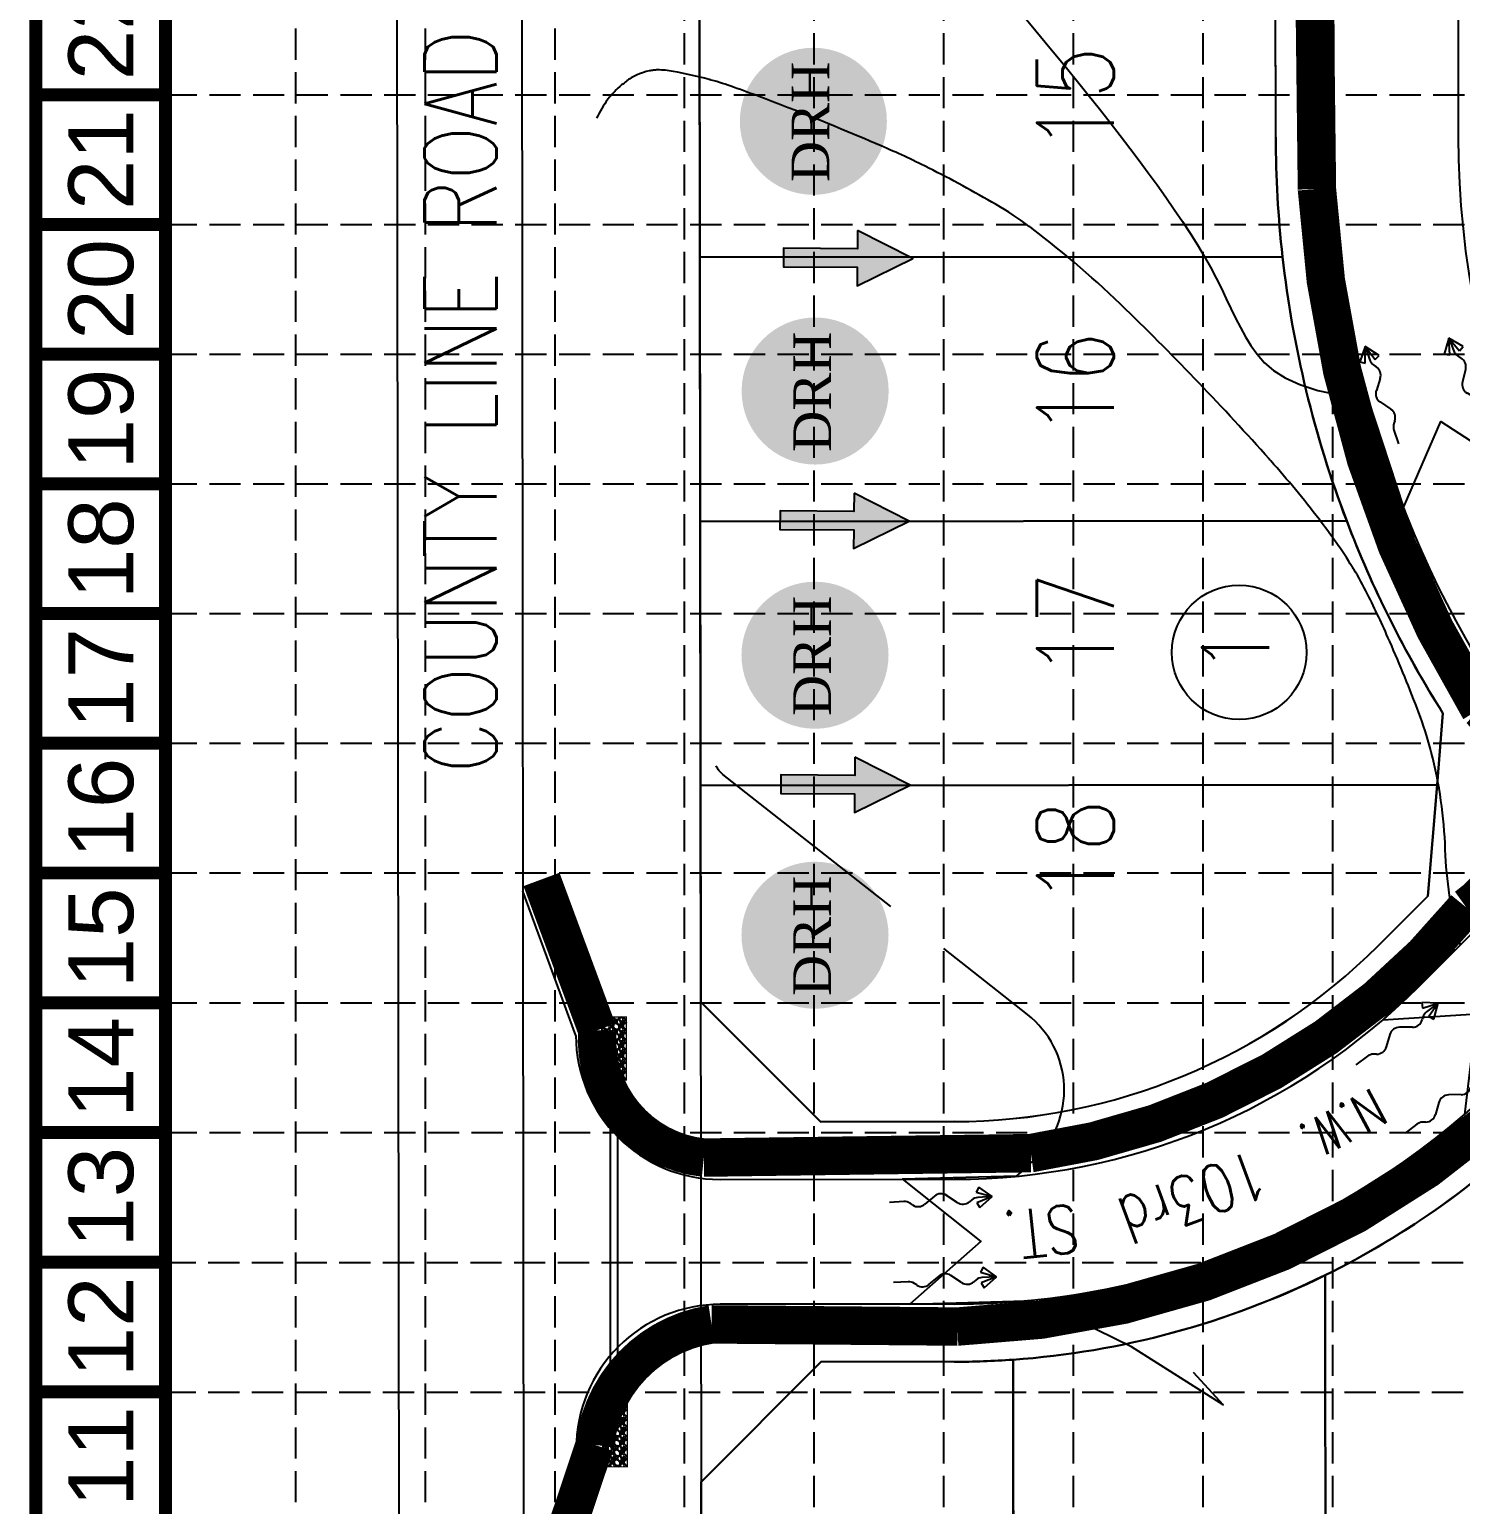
# Model space of a CAD drawing. Extents: x 4918 to 6001, y 3085 to 4816.
# Drawn here: x 4918.4 to 5216.3, y 3387.1 to 3694.1 of the extents above; entities that cross this region are included whole.
import ezdxf
from ezdxf.enums import TextEntityAlignment as Align

# ---------------------------------------------------------------- set-up
doc = ezdxf.new("R2010")
doc.units = 0
doc.header["$LTSCALE"] = 40
doc.header["$MEASUREMENT"] = 0
for name, pattern in [('ACAD_ISO02W100', [15, 12, -3]), ('HIDDEN', [0.35, 0.25, -0.1]), ('HIDDEN2', [0.175, 0.125, -0.05])]:
    doc.linetypes.add(name, pattern=pattern)
doc.layers.get('0').update_dxf_attribs({"linetype": 'CONTINUOUS'})
for name, color, linetype in [('area', 1, 'CONTINUOUS'), ('ARROWS', 252, 'CONTINUOUS'), ('asph-ex', 2, 'HIDDEN2'), ('base', 5, 'CONTINUOUS'), ('cont-int-pr', 6, 'CONTINUOUS'), ('curb-pr', 3, 'CONTINUOUS'), ('DRAINARROW-PR', 7, 'CONTINUOUS'), ('grid', 2, 'CONTINUOUS'), ('LEGEND', 7, 'CONTINUOUS'), ('lots-pr', 4, 'CONTINUOUS'), ('lots-pr-blk-num$', 1, 'CONTINUOUS'), ('lots-pr-num', 3, 'CONTINUOUS'), ('ROAD$-EX', 1, 'CONTINUOUS'), ('ROW', 7, 'CONTINUOUS'), ('rw-pr', 5, 'CONTINUOUS'), ('SODDED LOT', 2, 'CONTINUOUS'), ('street-name-pr$', 4, 'CONTINUOUS'), ('sts-pr-ut', 4, 'CONTINUOUS')]:
    doc.layers.add(name, color=color, linetype=linetype)
doc.styles.add('DRHorton', font='dutcheb.ttf')
doc.styles.add('S100', font='simplex.shx', dxfattribs={"width": 0.8, "height": 5})
doc.styles.add('S200', font='simplex.shx', dxfattribs={"width": 0.8, "height": 8})
doc.styles.add('S240', font='simplex.shx', dxfattribs={"width": 0.8, "height": 10})
doc.styles.get("Standard").update_dxf_attribs({"font": 'ARIAL.TTF'})

# ---------------------------------------------------------------- blocks, each defined once
blk = doc.blocks.new('*U2')
for p, q in [((0, 0.921), (0, 1.072)), ((-0.039, 0.833), (-0.021, 0.858)), ((0.039, 0.599), (-0.039, 0.706)), ((-0.039, 0.366), (0.039, 0.473)), ((-0.054, 0.162), (-0.107, 0.136)), ((0, 0), (-0.054, 0.162)), ((-0.021, 0.214), (-0.039, 0.239)), ((0.056, 0.164), (0, 0)), ((0.106, 0.134), (0.056, 0.164)), ((-0.107, 0.136), (0, 0)), ((0, 0), (0, 0.151)), ((0, 0), (0.106, 0.134))]:
    blk.add_line(p, q)
for centre, start, end in [((0.046, 0.769), 143.5737, 216.4263), ((-0.107, 0.921), 323.5737, 360), ((-0.046, 0.536), 323.5737, 36.4263), ((0.046, 0.303), 143.5737, 216.4263), ((-0.107, 0.151), 0, 36.4263)]:
    blk.add_arc(centre, 0.107, start, end)
blk = doc.blocks.new('18FES')
for p, q in [((6, 1.5), (0, 0.75)), ((6, 1.5), (3.08, 0.98)), ((6, 1.5), (6, -1.5)), ((6, -1.5), (0, -0.75)), ((6, -1.5), (3.08, -0.98))]:
    blk.add_line(p, q)
blk.add_arc((3.25, 0), 1, 99.9938, 260.0062)
blk = doc.blocks.new('arrow')
blk.add_lwpolyline([(-67.01, -25.36), (-59.33, -25.42), (-59.57, -56.14), (-51.89, -56.2), (-51.65, -25.48), (-43.97, -25.54), (-55.3, -2.41), (-67.01, -25.36)], close=True)
at = {"color": 254}
for points in [[(-43.97, -25.54), (-67.01, -25.36), (-55.3, -2.41), (-67.01, -25.36)], [(-59.57, -56.14), (-51.89, -56.2), (-59.33, -25.42), (-51.65, -25.48)]]:
    blk.add_solid(points, dxfattribs=at)
blk = doc.blocks.new('DRHorton')
h = blk.add_hatch(color=1)
h.paths.add_polyline_path([(78.7, 25.78, 1), (40.43, 25.78, 1)])
h.paths.add_polyline_path([(42.33, 17.91), (76.5, 17.91), (76.5, 34.87), (42.33, 34.87)], flags=24)
at = {"layer": 'base', "color": 176, "style": 'DRHorton'}
blk.add_text('DRH', height=9.814, dxfattribs=at).set_placement((59.39, 21.64), align=Align.CENTER)

msp = doc.modelspace()

# ---------------------------------------------------------------- hatches: boundary and pattern name
at = {"layer": 'LEGEND', "linetype": 'ACAD_ISO02W100'}
h = msp.add_hatch(dxfattribs=at)
h.set_pattern_fill('GRAVEL', color=240, scale=2.056874, angle=90, style=0)
h.set_pattern_definition([(318.0128, (5146.51554, 3329.1095), (18.51186426, -16.45498436), [0.276724, -27.39568]), (274.9697, (5146.72123, 3328.92438), (-2.05685562, 24.682484163), [0.474866, -47.011746]), (222.5104, (5146.76237, 3328.4513), (22.62562634, 20.56871591), [0.334834, -33.14864]), (357.2737, (5147.27659, 3327.64912), (-41.137470607, 2.05686531), [0.432433, -42.810856]), (22.8337, (5147.70853, 3327.62855), (-24.68247462, -10.284387874), [0.424035, -41.979498]), (87.2737, (5148.09934, 3327.7931), (-2.05686531, -41.137470607), [0.432433, -42.810856]), (127.6942, (5148.119906, 3328.22504), (20.568715265, -26.73937061), [0.57187, -56.615132]), (162.2553, (5147.77024, 3328.67755), (-45.25120925, 14.398136638), [0.539905, -53.450575]), (211.4296, (5147.25602, 3328.8421), (-26.73934529, -16.455004937), [0.433897, -42.955896]), (265.2364, (5146.88578, 3328.61585), (2.05685608, 22.62561045), [0.49536, -24.272677]), (312.3974, (5146.844644, 3328.1222), (22.625592214, -24.68249712), [0.640609, -63.420352]), (228.8141, (5147.29716, 3329.68542), (-12.34123547, -14.39812056), [0.218648, -21.646216]), (261.4692, (5147.15318, 3329.52087), (4.11376327, 26.73935197), [0.415976, -41.181715]), (315, (5147.0915, 3329.1095), (2.056874, -4e-16), [0.290885, -2.617972]), (293.1986, (5146.84464, 3328.96552), (-4.11374973, 10.28436695), [0.156647, -15.508034]), (21.8014, (5146.90635, 3328.82153), (-6.17062106, -2.0568733), [0.221531, -10.855072]), (120.9638, (5147.11204, 3328.9038), (-4.1137521, 6.17061643), [0.359807, -11.633724]), (251.5651, (5146.9269, 3329.21234), (2.0568702, 4.113748), [0.260176, -6.24423]), (106.3895, (5146.90635, 3327.62855), (-6.170605505, 20.56873952), [0.364478, -36.083413]), (160.3462, (5146.8035, 3327.97822), (22.62561289, -8.22748422), [0.305777, -30.271847]), (23.1986, (5146.51554, 3329.21234), (-10.28436695, -4.11374973), [0.313293, -15.351389]), (73.6105, (5146.80351, 3329.33575), (-6.170605505, -20.56873952), [0.364478, -36.083413]), (69.444, (5148.1816, 3327.62855), (-4.11373877, -10.2843713), [0.351479, -17.222457]), (24.7751, (5148.30502, 3327.95765), (-22.62561554, -10.28435143), [0.294499, -29.155448]), (156.8014, (5148.57242, 3329.2329), (-10.28436695, 4.11374973), [0.313293, -15.351389]), (107.354, (5148.28446, 3329.35632), (8.22748269, -26.73935965), [0.344796, -34.134688]), (159.444, (5148.57242, 3328.22504), (10.2843713, -4.11373877), [0.17574, -17.398196]), (191.3099, (5148.5724, 3329.1095), (-8.22749555, -2.0568686), [0.10488, -10.383157]), (255.9638, (5148.46957, 3329.08893), (2.0568695, 6.1706216), [0.424035, -8.05667]), (276.009, (5148.36673, 3328.67755), (-2.056872096, 20.56873449), [0.392966, -38.903547]), (33.6901, (5147.29716, 3328.9038), (-4.1137461, -2.0568762), [0.296646, -7.119516]), (83.1572, (5147.54398, 3329.06836), (4.11376345, 34.966848195), [0.517908, -51.272844]), (150.9454, (5147.60569, 3329.58258), (14.3981153, -8.22749406), [0.211767, -20.965041]), (180, (5147.4206, 3329.6854), (-2.056874, -2.056874), [0.123412, -1.933461]), (210.2564, (5148.30502, 3328.63642), (14.39811955, 8.22748348), [0.28575, -28.28925]), (138.0128, (5148.0582, 3328.49243), (-18.51186426, 16.45498436), [0.553447, -27.118956]), (90, (5147.6468, 3328.8627), (-2.056874, 2.056874), [0.534787, -1.522086]), (55.3048, (5147.64682, 3329.39746), (-14.39813221, -20.56872319), [0.32522, -32.196804]), (344.0546, (5147.83194, 3329.66485), (8.22749426, -2.05687327), [0.299485, -14.67478]), (297.646, (5148.11991, 3329.58258), (20.568750865, -39.080587876), [0.487613, -48.27374]), (265.4261, (5148.34616, 3329.150634), (-2.056862807, -26.73935665), [0.515862, -51.070264])])
h.paths.add_polyline_path([(5042.64, 3475.46), (5042.66, 3488.55), (5037.52, 3488.55), (5037.54, 3475.46)])
h = msp.add_hatch(dxfattribs=at)
h.set_pattern_fill('GRAVEL', color=240, scale=2.056874, angle=90, style=0)
h.set_pattern_definition([(318.0128, (5146.71291, 3248.56655), (18.51186426, -16.45498436), [0.276724, -27.39568]), (274.9697, (5146.9186, 3248.38143), (-2.05685562, 24.682484163), [0.474866, -47.011746]), (222.5104, (5146.95973, 3247.90835), (22.62562634, 20.56871591), [0.334834, -33.14864]), (357.2737, (5147.47395, 3247.10617), (-41.137470607, 2.05686531), [0.432433, -42.810856]), (22.8337, (5147.9059, 3247.0856), (-24.68247462, -10.284387874), [0.424035, -41.979498]), (87.2737, (5148.2967, 3247.25015), (-2.05686531, -41.137470607), [0.432433, -42.810856]), (127.6942, (5148.31727, 3247.682094), (20.568715265, -26.73937061), [0.57187, -56.615132]), (162.2553, (5147.9676, 3248.134606), (-45.25120925, 14.398136638), [0.539905, -53.450575]), (211.4296, (5147.45338, 3248.29916), (-26.73934529, -16.455004937), [0.433897, -42.955896]), (265.2364, (5147.08315, 3248.0729), (2.05685608, 22.62561045), [0.49536, -24.272677]), (312.3974, (5147.04201, 3247.57925), (22.625592214, -24.68249712), [0.640609, -63.420352]), (228.8141, (5147.49452, 3249.14247), (-12.34123547, -14.39812056), [0.218648, -21.646216]), (261.4692, (5147.35054, 3248.97792), (4.11376327, 26.73935197), [0.415976, -41.181715]), (315, (5147.2888, 3248.5665), (2.056874, -4e-16), [0.290885, -2.617972]), (293.1986, (5147.042, 3248.42257), (-4.11374973, 10.28436695), [0.156647, -15.508034]), (21.8014, (5147.1037, 3248.2786), (-6.17062106, -2.0568733), [0.221531, -10.855072]), (120.9638, (5147.3094, 3248.36086), (-4.1137521, 6.17061643), [0.359807, -11.633724]), (251.5651, (5147.1243, 3248.6694), (2.0568702, 4.113748), [0.260176, -6.24423]), (106.3895, (5147.10372, 3247.0856), (-6.170605505, 20.56873952), [0.364478, -36.083413]), (160.3462, (5147.00087, 3247.43527), (22.62561289, -8.22748422), [0.305777, -30.271847]), (23.1986, (5146.7129, 3248.6694), (-10.28436695, -4.11374973), [0.313293, -15.351389]), (73.6105, (5147.00087, 3248.7928), (-6.170605505, -20.56873952), [0.364478, -36.083413]), (69.444, (5148.37898, 3247.0856), (-4.11373877, -10.2843713), [0.351479, -17.222457]), (24.7751, (5148.50239, 3247.4147), (-22.62561554, -10.28435143), [0.294499, -29.155448]), (156.8014, (5148.76978, 3248.68996), (-10.28436695, 4.11374973), [0.313293, -15.351389]), (107.354, (5148.48182, 3248.81337), (8.22748269, -26.73935965), [0.344796, -34.134688]), (159.444, (5148.76978, 3247.6821), (10.2843713, -4.11373877), [0.17574, -17.398196]), (191.3099, (5148.7698, 3248.56655), (-8.22749555, -2.0568686), [0.10488, -10.383157]), (255.9638, (5148.66694, 3248.546), (2.0568695, 6.1706216), [0.424035, -8.05667]), (276.009, (5148.5641, 3248.13461), (-2.056872096, 20.56873449), [0.392966, -38.903547]), (33.6901, (5147.4945, 3248.36086), (-4.1137461, -2.0568762), [0.296646, -7.119516]), (83.1572, (5147.74135, 3248.52541), (4.11376345, 34.966848195), [0.517908, -51.272844]), (150.9454, (5147.80305, 3249.03963), (14.3981153, -8.22749406), [0.211767, -20.965041]), (180, (5147.618, 3249.1425), (-2.056874, -2.056874), [0.123412, -1.933461]), (210.2564, (5148.50239, 3248.09347), (14.39811955, 8.22748348), [0.28575, -28.28925]), (138.0128, (5148.25556, 3247.94949), (-18.51186426, 16.45498436), [0.553447, -27.118956]), (90, (5147.8442, 3248.3197), (-2.056874, 2.056874), [0.534787, -1.522086]), (55.3048, (5147.84419, 3248.85451), (-14.39813221, -20.56872319), [0.32522, -32.196804]), (344.0546, (5148.0293, 3249.1219), (8.22749426, -2.05687327), [0.299485, -14.67478]), (297.646, (5148.31727, 3249.03963), (20.568750865, -39.080587876), [0.487613, -48.27374]), (265.4261, (5148.54353, 3248.60769), (-2.056862807, -26.73935665), [0.515862, -51.070264])])
h.paths.add_polyline_path([(5042.84, 3394.92), (5042.86, 3408.01), (5037.72, 3408.01), (5037.74, 3394.92)])

# ---------------------------------------------------------------- linework, layer by layer
at = {"layer": 'area', "color": 7, "flags": 128}
for points in [[(5177.83, 3701.84), (5057.83, 3701.75), (5057.89, 3646.75), (5179.27, 3646.85, -0.027749), (5177.86, 3671.76)], [(5179.27, 3646.85), (5057.89, 3646.75), (5057.95, 3591.75), (5192.62, 3591.86, -0.063125)], [(5192.62, 3591.86), (5057.95, 3591.75), (5058.01, 3536.75), (5211.43, 3536.87), (5212.67, 3551.79, -0.049908)], [(5199.16, 3503.41), (5209.51, 3513.75), (5211.43, 3536.87), (5058.01, 3536.75), (5058.06, 3491.75), (5083.09, 3466.77), (5110.87, 3466.79, 0.198717)], [(5248.08, 3478.69), (5244.89, 3478.43), (5234.52, 3468.05, -0.082072), (5188.13, 3434.82), (5188.29, 3291.85), (5248.29, 3291.9)], [(5188.13, 3434.82, -0.097075), (5123.15, 3417.23), (5123.29, 3291.8), (5188.29, 3291.85)], [(5123.15, 3417.23, -0.017504), (5110.9, 3416.79), (5083.15, 3416.77), (5058.17, 3391.75), (5058.29, 3291.75), (5123.29, 3291.8)]]:
    msp.add_lwpolyline(points, format="xyb", close=True, dxfattribs=at)
at = {"layer": 'asph-ex', "color": 7, "linetype": 'Continuous'}
for p, q in [((4993.76, 4711), (4995.43, 3220.49)), ((5019.76, 4711), (5021.43, 3220.49))]:
    msp.add_line(p, q, dxfattribs=at)
at = {"layer": 'base', "color": 7, "const_width": 2.7}
for points in [[(5999.73, 3086.55), (5999.73, 4814.55), (4919.73, 4814.55), (4919.73, 3086.55)], [(5972.73, 3113.55), (5972.73, 4787.55), (4946.73, 4787.55), (4946.73, 3113.55)]]:
    msp.add_lwpolyline(points, close=True, dxfattribs=at)
for points in [[(4946.73, 3680.55), (4919.73, 3680.55)], [(4946.73, 3653.55), (4919.73, 3653.55)], [(4946.73, 3626.55), (4919.73, 3626.55)], [(4946.73, 3599.55), (4919.73, 3599.55)], [(4946.73, 3572.55), (4919.73, 3572.55)], [(4946.73, 3545.55), (4919.73, 3545.55)], [(4946.73, 3518.55), (4919.73, 3518.55)], [(4946.73, 3491.55), (4919.73, 3491.55)], [(4946.73, 3464.55), (4919.73, 3464.55)], [(4946.73, 3437.55), (4919.73, 3437.55)], [(4946.73, 3410.55), (4919.73, 3410.55)]]:
    msp.add_lwpolyline(points, dxfattribs=at)
at = {"layer": 'cont-int-pr', "color": 43}
msp.add_lwpolyline([(5124.92, 3697.5), (5127.9, 3693.88), (5130.84, 3690.32), (5133.67, 3686.89), (5136.32, 3683.63), (5138.8, 3680.55), (5141.14, 3677.62), (5143.35, 3674.81), (5145.45, 3672.1), (5147.46, 3669.47), (5149.4, 3666.88), (5151.3, 3664.32), (5153.15, 3661.77), (5154.97, 3659.23), (5156.73, 3656.7), (5158.43, 3654.2), (5160.04, 3651.73), (5161.56, 3649.31), (5162.98, 3646.93), (5164.28, 3644.63), (5165.46, 3642.38), (5166.54, 3640.21), (5167.55, 3638.09), (5168.52, 3636.04), (5169.49, 3634.04), (5170.49, 3632.09), (5171.54, 3630.19), (5172.69, 3628.33), (5173.96, 3626.52), (5175.49, 3624.78), (5177.39, 3623.13), (5179.8, 3621.6), (5182.84, 3620.22), (5186.63, 3619.02), (5191.32, 3618.02), (5197.02, 3617.26)], dxfattribs=at)
at = {"layer": 'cont-int-pr', "color": 43, "flags": 128}
msp.add_lwpolyline([(5216.3, 3503.61, -0.00079), (5216.07, 3504.35, -0.006251), (5216.05, 3504.45, -0.058927), (5213.16, 3523.41, 0.055041), (5210.23, 3543.73, 0.000315), (5210.1, 3544.24, 0.001445), (5210.07, 3544.35, 0.025433), (5207.64, 3551.91, 0.012615), (5201.6, 3566.72, 0.000076), (5201.53, 3566.89, 0.000122), (5201.48, 3566.99, 0.012568), (5196.97, 3576.62, 0.022528), (5194.08, 3581.81, 0.001476), (5193.99, 3581.95, 0.000642), (5193.78, 3582.29, 0.023363), (5186.88, 3592.18, 0.017815), (5176.81, 3604.36, 0.000208), (5176.74, 3604.44, 0.000066), (5176.53, 3604.68, 0.017956), (5146.67, 3635.86, 0.03008), (5127.14, 3652.69, 0.000541), (5126.69, 3653.03, 0.001757), (5126.55, 3653.13, 0.028863), (5119.62, 3657.71, 0.015041), (5105.61, 3665.3, 0.000112), (5105.37, 3665.42, 0.000345), (5105.29, 3665.46, 0.014808), (5095.72, 3669.9, 0.007531), (5076.53, 3677.79, 0.000022), (5076.43, 3677.83, 0.00003), (5076.36, 3677.86, 0.007523), (5064.95, 3682.15, 0.01891), (5060.33, 3683.62, 0.001459), (5060.26, 3683.63, 0.000249), (5059.86, 3683.74, 0.02012), (5052.38, 3685.43, 0.047203), (5049.12, 3685.72, 0.027398), (5048.33, 3685.67, 0.021831), (5047.37, 3685.51, 0.052781), (5045.06, 3684.77, 0.050608), (5042.86, 3683.53, 0.013323), (5042.66, 3683.38, 0.002677), (5041.67, 3682.59, 0.061286), (5038.82, 3679.63, 0.054498), (5036.46, 3675.65)], format="xyb", dxfattribs=at)
for points, elevation in [([(5197.02, 3617.26), (5204.42, 3594.62), (5212.24, 3612.57), (5229.81, 3601.14), (5222.15, 3623.91)], 1228), ([(5216.3, 3503.61), (5200.17, 3487.98), (5219.64, 3489.22), (5217.16, 3468.3), (5234.54, 3485.05)], 1229), ([(5123.87, 3455.42), (5100.14, 3454.79), (5116.42, 3441.85), (5101.7, 3428.79), (5125.73, 3429.49)], 1231)]:
    msp.add_lwpolyline(points, dxfattribs=dict(at, elevation=elevation))
at = {"layer": 'cont-int-pr', "color": 43}
for points in [[(5097.68, 3511.54), (5062.76, 3539.07, -0.117318), (5061.32, 3540.88)], [(5123.87, 3455.42, 0.009061), (5127.66, 3458.93, 0.455275), (5126.19, 3489.07), (5108.76, 3502.8, -0.117318)], [(5160.65, 3414.64), (5166.89, 3407.86), (5147.85, 3419.88), (5147.85, 3419.88), (5136.93, 3425.25), (5136.93, 3425.25, -0.025398), (5131.96, 3426.76, -0.025398), (5127.16, 3428.77, -0.003901), (5126.45, 3429.12, -0.003901), (5125.73, 3429.48)]]:
    msp.add_lwpolyline(points, format="xyb", dxfattribs=at)
at = {"layer": 'curb-pr', "color": 7}
for p, q in [((5062.16, 3454.76), (5110.88, 3454.79)), ((5110.9, 3428.79), (5062.21, 3428.76))]:
    msp.add_line(p, q, dxfattribs=at)
at = {"layer": 'curb-pr', "color": 7, "flags": 128}
for points in [[(5226.4, 4433.51, 0.151547), (5189.14, 4312.91), (5189.33, 4139.27, -0.037286), (5184.01, 4066.93, 0.074675), (5184.22, 3884.84, -0.037286), (5189.7, 3812.52), (5189.86, 3671.77, 0.152968), (5228.07, 3550.29)], [(5215.7, 3812.13), (5215.86, 3671.8, 0.414104), (5403, 3485.01), (5422.6, 3485.03), (5422.6, 3485.03, -0.006596), (5428.22, 3484.96, -0.016692), (5442.41, 3484.12)], [(5110.88, 3454.79, 0.198717), (5207.65, 3494.92), (5224.66, 3511.93, 0.363242), (5228.07, 3550.29)]]:
    msp.add_lwpolyline(points, format="xyb", dxfattribs=at)
for points in [[(5032.14, 3484.72), (5021.12, 3514.74)], [(5032.23, 3398.72), (5021.23, 3368.72)]]:
    msp.add_lwpolyline(points, dxfattribs=at)
at = {"layer": 'curb-pr', "color": 7}
for centre, radius, start, end in [((5062.14, 3484.76), 30, 180.0644, 270.0431), ((5110.77, 3591.79), 163, 270.0431, 315), ((5062.23, 3398.76), 30, 90.0431, 180.0644)]:
    msp.add_arc(centre, radius, start, end, dxfattribs=at)
at = {"layer": 'grid', "color": 253, "linetype": 'HIDDEN', "ltscale": 0.65}
for p, q in [((4973.82, 3114.55), (4973.82, 4788.55)), ((5000.82, 3114.55), (5000.82, 4788.55)), ((5027.82, 3114.55), (5027.82, 4788.55)), ((5054.73, 3113.55), (5054.73, 4787.55)), ((5081.73, 3113.55), (5081.73, 4787.55)), ((5108.73, 3113.55), (5108.73, 4787.55)), ((5135.73, 3113.55), (5135.73, 4787.55)), ((5162.73, 3113.55), (5162.73, 4787.55)), ((5189.73, 3113.55), (5189.73, 4787.55)), ((4946.73, 3680.55), (5891.85, 3680.55)), ((4946.73, 3653.55), (5891.85, 3653.55)), ((4946.73, 3626.55), (5891.85, 3626.55)), ((4946.73, 3599.55), (5891.85, 3599.55)), ((4946.73, 3572.55), (5891.85, 3572.55)), ((4946.73, 3545.55), (5891.85, 3545.55)), ((4946.73, 3518.55), (5891.85, 3518.55)), ((4946.73, 3491.55), (5891.85, 3491.55)), ((4946.73, 3464.55), (5891.85, 3464.55)), ((4946.48, 3437.46), (5891.85, 3437.46)), ((4946.48, 3410.46), (5891.85, 3410.46))]:
    msp.add_line(p, q, dxfattribs=at)
at = {"layer": 'LEGEND', "color": 240, "const_width": 0.257}
for points in [[(5042.64, 3475.46), (5042.66, 3488.55), (5037.52, 3488.55), (5037.54, 3475.46)], [(5042.84, 3394.92), (5042.86, 3408.01), (5037.72, 3408.01), (5037.74, 3394.92)]]:
    msp.add_lwpolyline(points, close=True, dxfattribs=at)
at = {"layer": 'lots-pr', "color": 7}
for p, q in [((5179.27, 3646.85), (5057.95, 3646.75)), ((5192.62, 3591.86), (5058.02, 3591.75)), ((5211.43, 3536.87), (5058.08, 3536.75)), ((5188.29, 3291.85), (5188.13, 3434.82)), ((5123.29, 3291.8), (5123.15, 3417.23))]:
    msp.add_line(p, q, dxfattribs=at)
at = {"layer": 'lots-pr-blk-num$', "color": 7}
msp.add_circle((5170.23, 3564.48), 14, dxfattribs=at)
at = {"layer": 'ROW', "color": 7}
msp.add_line((5056.75, 4711), (5058.39, 3220.49), dxfattribs=at)
at = {"layer": 'rw-pr', "color": 7}
for p, q in [((5057.04, 4461.21), (5058.13, 3491.75)), ((5177.86, 3671.76), (5177.7, 3811.84)), ((5212.67, 3551.79), (5211.43, 3536.87)), ((5211.43, 3536.87), (5209.51, 3513.75)), ((5209.51, 3513.75), (5199.16, 3503.41)), ((5083.16, 3466.77), (5058.13, 3491.75)), ((5110.87, 3466.79), (5083.16, 3466.77)), ((5058.24, 3391.75), (5083.21, 3416.77)), ((5110.9, 3416.79), (5083.21, 3416.77)), ((5058.24, 3391.75), (5058.35, 3291.77))]:
    msp.add_line(p, q, dxfattribs=at)
for centre, radius, start, end in [((5402.86, 3672.01), 225, 180.0644, 186.4224), ((5402.86, 3672.01), 225, 186.4224, 200.8705), ((5402.86, 3672.01), 225, 200.8705, 212.2992), ((5110.77, 3591.79), 125, 270.0431, 315), ((5110.77, 3591.79), 175, 296.2326, 315), ((5110.77, 3591.79), 175, 274.0542, 296.2326), ((5110.77, 3591.79), 175, 270.0431, 274.0542)]:
    msp.add_arc(centre, radius, start, end, dxfattribs=at)
at = {"layer": 'SODDED LOT', "const_width": 8, "flags": 128}
for points in [[(5185.33, 3754.79), (5186.43, 3660.87, 0.124334), (5220.31, 3552.67, -0.470721), (5217.51, 3511.4, -0.188824), (5126.87, 3460.23), (5058.78, 3459.3, -0.406674), (5036.6, 3485.82), (5024.98, 3517.21)], [(5436.91, 3454.23), (5394.18, 3454.49, -0.11759), (5285.14, 3488.56, 0.357199), (5247.26, 3492.71, -0.220406), (5111.62, 3424.13), (5060.38, 3424.58, 0.336923), (5036.06, 3399.5), (5024.57, 3365.15)]]:
    msp.add_lwpolyline(points, format="xyb", dxfattribs=at)
at = {"layer": 'sts-pr-ut', "color": 150, "flags": 128}
for points in [[(5039.28, 3469.24), (5039.28, 3441.74), (5039.28, 3414.24)], [(5040.78, 3469.24), (5040.78, 3441.74), (5040.78, 3414.24)]]:
    msp.add_lwpolyline(points, dxfattribs=at)

# ---------------------------------------------------------------- block references
at = {"layer": 'ARROWS'}
for name, p, xscale, yscale, zscale, rotation in [('DRHorton', (5102.21, 3627.38), 0.7999999999999545, 0.7999999999999545, 0.8, 90), ('arrow', (5103.47, 3618.81), 0.5, 0.5, 0.5, 270), ('DRHorton', (5102.58, 3571.23), 0.7999999999999545, 0.7999999999999545, 0.8, 90), ('arrow', (5102.73, 3564.14), 0.5, 0.5, 0.5, 270), ('DRHorton', (5102.55, 3516.23), 0.7999999999999545, 0.7999999999999545, 0.8, 90), ('arrow', (5102.91, 3509.17), 0.5, 0.5, 0.5, 270), ('DRHorton', (5102.55, 3457.94), 0.7999999999999545, 0.7999999999999545, 0.8, 90)]:
    msp.add_blockref(name, p, dxfattribs=dict(at, xscale=xscale, yscale=yscale, zscale=zscale, rotation=rotation))
at = {"layer": 'DRAINARROW-PR', "color": 7, "xscale": 20, "yscale": 20, "zscale": 20}
for p, rotation in [((5213.89, 3629.87), 202.177296164763), ((5196.46, 3628.18), 198.9956801523063), ((5211.68, 3491.48), 126.9269619961799), ((5221.78, 3477.51, 1229), 127.7299256736579), ((5118.82, 3451.17), 93.21552549481879), ((5119.71, 3434.5, 1231), 93.21552549481879)]:
    msp.add_blockref('*U2', p, dxfattribs=dict(at, rotation=rotation))
at = {"layer": 'sts-pr-ut', "color": 150}
for p, rotation in [((5040.03, 3469.24), 90), ((5040.03, 3414.24), 270)]:
    msp.add_blockref('18FES', p, dxfattribs=dict(at, rotation=rotation))

# ---------------------------------------------------------------- texts
at = {"layer": 'base', "color": 7}
for s, p in [('22', (4933.23, 3694.05)), ('21', (4933.23, 3667.05)), ('20', (4933.23, 3640.05)), ('19', (4933.23, 3613.05)), ('18', (4933.23, 3586.05)), ('17', (4933.23, 3559.05)), ('16', (4933.23, 3532.05)), ('15', (4933.23, 3505.05)), ('14', (4933.23, 3478.05)), ('13', (4933.23, 3451.05)), ('12', (4933.23, 3424.05)), ('11', (4933.23, 3397.05))]:
    msp.add_text(s, height=13.5, rotation=90, dxfattribs=at).set_placement(p, align=Align.MIDDLE_CENTER)
at = {"layer": 'lots-pr-blk-num$', "color": 7, "style": 'S100', "width": 0.8}
msp.add_text('1', height=14, rotation=90, dxfattribs=at).set_placement((5176.47, 3560.22, 1338.35))
at = {"layer": 'lots-pr-num', "color": 7, "style": 'S100', "width": 0.8}
for s, p in [('15', (5144.14, 3668.71)), ('16', (5144.14, 3609.4)), ('17', (5144.14, 3559.28)), ('18', (5144.14, 3511.97))]:
    msp.add_text(s, height=16, rotation=90, dxfattribs=at).set_placement(p)
at = {"layer": 'ROAD$-EX', "color": 7, "style": 'S200', "width": 0.8}
msp.add_text('COUNTY LINE ROAD', height=15, rotation=90, dxfattribs=at).set_placement((5015.62, 3539.3))
at = {"layer": 'street-name-pr$', "color": 7, "style": 'S240', "width": 0.8}
for s, height, rotation, p in [('N.W.', 8, 208.1586, (5197.98, 3474.03)), ('103rd', 10, 200.1431, (5173.72, 3461.18)), ('ST.', 10, 185.9596, (5136.29, 3449.64))]:
    msp.add_text(s, height=height, rotation=rotation, dxfattribs=at).set_placement(p)

doc.saveas('drawing.dxf')
